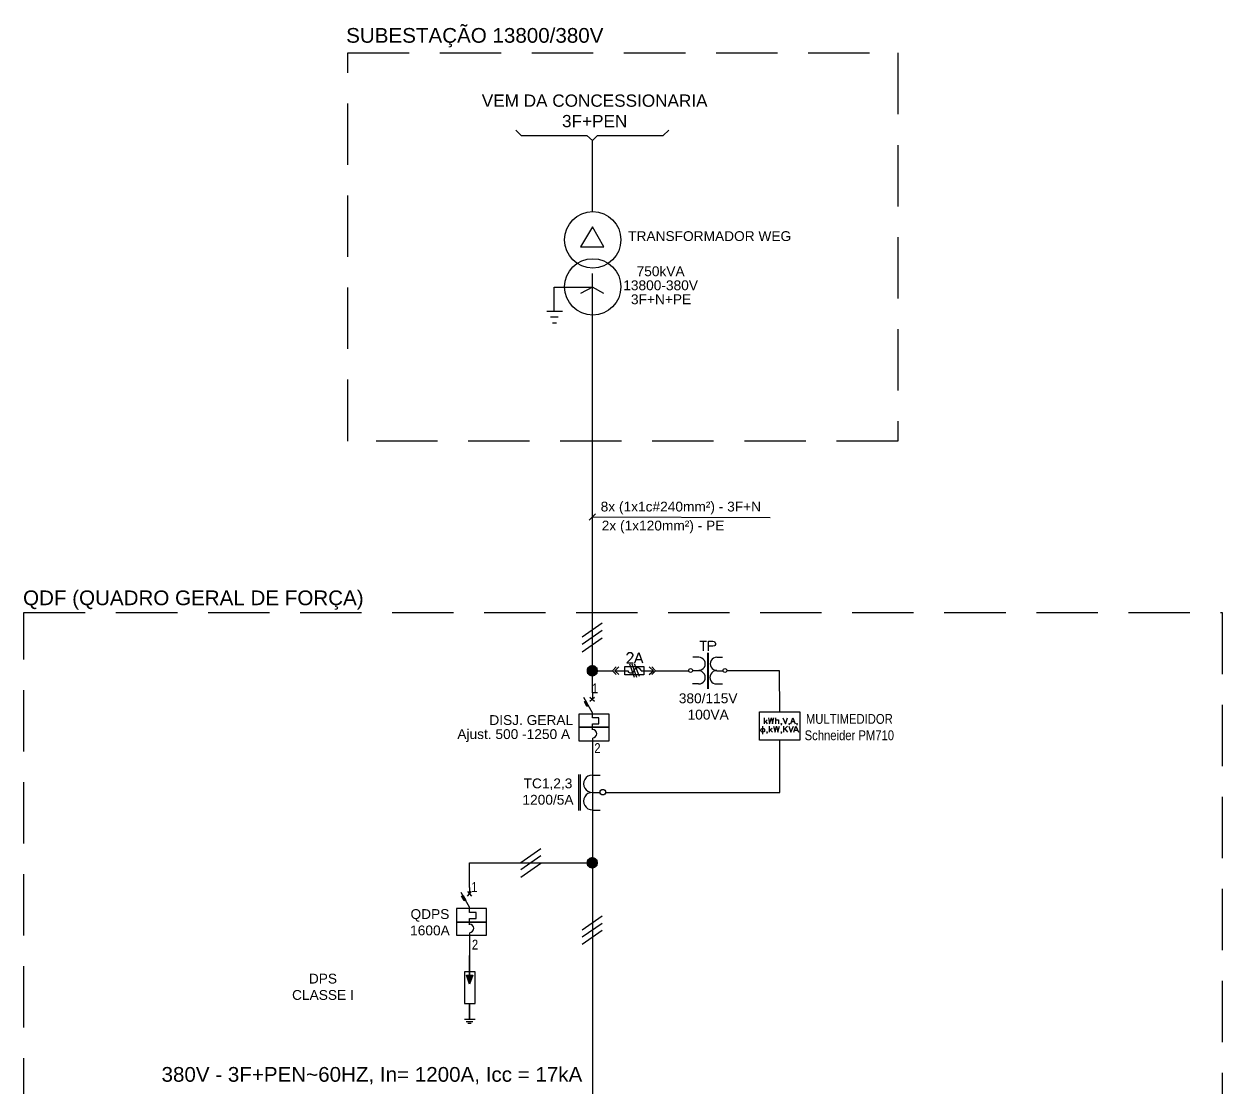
# Model space of a CAD drawing. Extents: x 40 to 807, y 68 to 581.
# Drawn here: x 326.3 to 570.4, y 364.2 to 580.8 of the extents above; entities that cross this region are included whole.
import ezdxf

# ---------------------------------------------------------------- set-up
doc = ezdxf.new("R2010")
doc.units = 0
doc.header["$MEASUREMENT"] = 0
doc.linetypes.add('DASHED2', pattern=[0.375, 0.25, -0.125])
doc.layers.get('0').update_dxf_attribs({"linetype": 'CONTINUOUS'})
for name, color, linetype in [('Elétrico2', 7, 'CONTINUOUS'), ('PDF_.M3G_INTERLIGAÇAO', 1, 'CONTINUOUS'), ('PDF_PDF2_0 z Block objects', 1, 'CONTINUOUS')]:
    doc.layers.add(name, color=color, linetype=linetype)
doc.layers.add('PDF_.M3G_COMPONENTES', color=7, linetype='CONTINUOUS', true_color=0xbababa)
doc.styles.add('Arial Narrow', font='ARIALN.TTF')

msp = doc.modelspace()

# ---------------------------------------------------------------- linework, layer by layer
at = {"color": 3, "linetype": 'DASHED2', "ltscale": 50}
for points in [[(392.29, 574.9), (504.31, 574.9), (504.31, 495.84), (392.29, 495.84)], [(326.3, 460.87), (570.38, 460.87), (570.38, 338.83), (326.3, 338.83)]]:
    msp.add_lwpolyline(points, close=True, dxfattribs=at)
at = {"layer": 'Elétrico2'}
for points in [[(426.49, 559.15), (427.61, 558.12), (441, 558.12), (442.12, 557.08), (443.16, 558.12), (456.55, 558.12), (457.67, 559.15)], [(442.12, 542.48), (442.12, 544.47)], [(444.45, 525.9), (442.12, 527.2), (442.12, 529.96)], [(434.35, 522.27), (434.35, 527.2), (442.12, 527.2), (439.7, 525.9)], [(432.79, 522.27), (435.99, 522.27)], [(435.13, 521.06), (433.57, 521.06)], [(442.12, 519.51), (442.12, 521.5)], [(434.78, 519.85), (434, 519.85)], [(441.43, 479.69), (442.73, 480.98)], [(442.12, 480.38), (478.29, 480.29)], [(440.05, 455.94), (444.11, 458.79)], [(440.05, 454.47), (444.11, 457.32)], [(440.05, 452.92), (444.11, 455.77)], [(463.97, 455.08), (465.36, 455.08)], [(464.66, 455.08), (464.66, 453.09)], [(465.79, 453.09), (465.79, 455.08), (466.65, 455.08), (467, 454.99), (467.08, 454.82), (467.17, 454.65), (467.17, 454.39), (467.08, 454.21), (467, 454.13), (466.65, 454.04), (465.79, 454.04)], [(449.2, 452.23), (449.2, 452.31), (449.29, 452.49), (449.38, 452.57), (449.55, 452.75), (449.98, 452.75), (450.15, 452.57), (450.24, 452.49), (450.33, 452.31), (450.33, 452.14), (450.24, 451.97), (450.07, 451.62), (449.12, 450.67), (450.41, 450.67)], [(450.76, 450.67), (451.54, 452.75), (452.31, 450.67)], [(463.71, 451.8), (462.59, 451.8)], [(465.53, 452.66), (465.53, 445.32)], [(465.7, 452.66), (465.7, 445.32)], [(467.43, 451.8), (468.64, 451.8)], [(446.96, 448.25), (446.18, 449.03), (446.96, 449.81)], [(447.48, 448.25), (446.7, 449.03), (447.48, 449.81)], [(449.64, 450.41), (450.59, 447.74)], [(450.15, 450.41), (451.1, 447.74)], [(450.59, 450.5), (451.62, 447.91)], [(451.1, 451.36), (452.05, 451.36)], [(453.7, 448.25), (454.56, 449.03), (453.7, 449.81)], [(454.21, 448.25), (454.99, 449.03), (454.21, 449.81)], [(446.61, 449.03), (448.69, 449.03), (449.2, 449.03)], [(452.05, 449.03), (452.57, 449.03), (454.47, 449.03)], [(463.71, 449.03), (462.51, 449.03)], [(467.43, 449.03), (468.64, 449.03)], [(442.12, 444.54), (442.12, 443.25)], [(463.71, 446.35), (462.51, 446.35)], [(467.43, 446.35), (468.64, 446.35)], [(442.12, 437.03), (442.12, 437.54), (442.12, 438.24), (443.42, 438.24), (443.42, 439.44), (442.12, 439.44), (442.12, 440.48), (440.39, 443.59)], [(441.6, 442.81), (442.55, 443.68)], [(441.6, 443.68), (442.55, 442.81)], [(477.1, 439.44), (477.1, 438.24)], [(477.97, 439.44), (478.22, 438.24), (478.57, 439.44), (478.83, 438.24), (479.09, 439.44)], [(479.43, 439.44), (479.43, 438.24)], [(480.9, 439.44), (481.42, 438.24), (481.85, 439.44)], [(482.54, 438.24), (482.97, 439.44), (483.41, 438.24)], [(476.84, 436.08), (476.84, 437.72)], [(477.71, 439.01), (477.1, 438.49)], [(477.36, 438.67), (477.71, 438.24)], [(478.14, 437.72), (478.14, 436.51)], [(478.74, 437.29), (478.14, 436.77)], [(478.4, 436.94), (478.83, 436.51)], [(479, 437.72), (479.35, 436.51), (479.61, 437.72), (479.87, 436.51), (480.21, 437.72)], [(479.43, 438.84), (479.61, 439.01), (479.69, 439.01), (479.87, 439.01), (480.04, 439.01), (480.04, 438.84), (480.04, 438.24)], [(480.64, 438.32), (480.56, 438.24), (480.56, 438.32), (480.64, 438.32), (480.64, 438.15), (480.56, 438.06), (480.56, 437.98)], [(481.07, 437.72), (481.07, 436.51)], [(481.85, 437.72), (481.07, 436.94)], [(481.33, 437.2), (481.85, 436.51)], [(482.28, 438.32), (482.2, 438.24), (482.11, 438.32), (482.2, 438.32), (482.28, 438.32), (482.28, 438.15), (482.2, 438.06), (482.11, 437.98)], [(482.11, 437.72), (482.54, 436.51), (483.06, 437.72)], [(482.72, 438.67), (483.23, 438.67)], [(483.15, 436.51), (483.58, 437.72), (484.1, 436.51)], [(483.32, 436.94), (483.92, 436.94)], [(483.84, 438.32), (483.75, 438.24), (483.75, 438.32), (483.84, 438.32), (483.84, 438.15), (483.75, 438.06), (483.75, 437.98)], [(442.12, 435.3), (442.12, 434.78), (442.12, 433.74)], [(477.71, 436.59), (477.62, 436.51), (477.62, 436.59), (477.71, 436.59), (477.71, 436.42), (477.62, 436.34), (477.62, 436.25)], [(480.64, 436.59), (480.56, 436.51), (480.56, 436.59), (480.64, 436.59), (480.64, 436.42), (480.56, 436.34), (480.56, 436.25)], [(439.27, 427.87), (439.27, 420.53)], [(439.62, 427.87), (439.62, 420.53)], [(442.12, 427.79), (443.68, 427.79)], [(442.12, 424.24), (443.68, 424.24)], [(442.12, 420.62), (443.68, 420.62)], [(427.53, 409.99), (431.59, 412.84)], [(427.53, 408.52), (431.59, 411.38)], [(427.53, 406.97), (431.59, 409.82)], [(417.08, 397.3), (417.08, 397.82), (417.08, 398.59), (418.46, 398.59), (418.46, 399.8), (417.08, 399.8), (417.08, 400.84), (415.35, 403.86)], [(416.64, 403.08), (417.51, 404.03)], [(416.64, 404.03), (417.51, 403.08)], [(417.08, 404.9), (417.08, 403.52)], [(440.05, 396.26), (444.11, 399.11)], [(417.08, 395.66), (417.08, 395.14), (417.08, 394.01)], [(440.05, 394.79), (444.11, 397.64)], [(440.05, 393.32), (444.11, 396.17)], [(417.08, 394.01), (417.08, 389.09)], [(416.04, 378.04), (418.2, 378.04)], [(416.38, 377.6), (417.77, 377.6)], [(416.73, 377.26), (417.42, 377.26)]]:
    msp.add_lwpolyline(points, dxfattribs=at)
for points in [[(442.12, 539.46), (439.7, 535.4), (444.45, 535.4)], [(452.57, 448.17), (448.69, 448.17), (448.69, 449.9), (452.57, 449.9)], [(440.48, 442.73), (440.74, 442.9), (441.26, 441.95), (441, 441.78)], [(439.36, 437.54), (445.49, 437.54), (445.49, 440.22), (439.36, 440.22)], [(484.36, 434.87), (476.15, 434.87), (476.15, 440.65), (484.36, 440.65)], [(439.36, 434.78), (445.49, 434.78), (445.49, 437.54), (439.36, 437.54)], [(476.76, 436.51), (476.58, 436.59), (476.5, 436.68), (476.41, 436.85), (476.41, 436.94), (476.5, 437.11), (476.58, 437.29), (476.76, 437.29), (476.84, 437.29), (477.02, 437.29), (477.19, 437.11), (477.19, 436.94), (477.19, 436.85), (477.19, 436.68), (477.02, 436.59), (476.84, 436.51)], [(415.43, 403.08), (415.78, 403.26), (416.3, 402.31), (415.95, 402.13)], [(414.4, 397.82), (420.53, 397.82), (420.53, 400.58), (414.4, 400.58)], [(414.4, 395.14), (420.53, 395.14), (420.53, 397.82), (414.4, 397.82)], [(416.04, 381.23), (418.2, 381.23), (418.2, 387.71), (416.04, 387.71)], [(416.04, 381.23), (418.2, 381.23), (418.2, 387.71), (416.04, 387.71)], [(416.04, 381.23), (418.2, 381.23), (418.2, 387.71), (416.04, 387.71)], [(416.04, 381.23), (418.2, 381.23), (418.2, 387.71), (416.04, 387.71)], [(416.47, 387.02), (417.77, 387.02), (417.08, 385.21)], [(416.47, 387.02), (417.77, 387.02), (417.08, 385.21)], [(416.47, 387.02), (417.77, 387.02), (417.08, 385.21)], [(416.47, 387.02), (417.77, 387.02), (417.08, 385.21)], [(417.08, 385.29), (417.08, 387.71)], [(417.08, 385.29), (417.08, 387.71)], [(417.08, 378.04), (417.08, 381.23)], [(417.08, 378.04), (417.08, 381.23)]]:
    msp.add_lwpolyline(points, close=True, dxfattribs=at)
msp.add_lwpolyline([(442.07, 427.79, 1.000037), (442.09, 424.24, 1.006638), (442.1, 420.7)], format="xyb", dxfattribs=at)
for centre, radius in [((442.17, 536.83), 5.74), ((442.17, 527.24), 5.74), ((462.12, 449.08), 0.389), ((469.11, 449.08), 0.389), ((444.24, 424.29), 0.561)]:
    msp.add_circle(centre, radius, dxfattribs=at)
for centre, radius, start, end in [((463.76, 450.46), 1.34, 269.9994, 90.0006), ((467.47, 450.46), 1.34, 89.9994, 270.0006), ((449.94, 449.33), 0.734, 195.2588, 344.8359), ((451.32, 448.9), 0.734, 14.9549, 164.8584), ((463.76, 447.69), 1.34, 269.4255, 90.1866), ((467.39, 447.69), 1.34, 89.8134, 270.5745), ((442.17, 436.21), 0.821, 270.001, 89.999), ((417.12, 396.56), 0.821, 270.001, 89.999)]:
    msp.add_arc(centre, radius, start, end, dxfattribs=at)
for points in [[(440.74, 442.9), (440.83, 442.73), (440.48, 442.73)], [(440.48, 442.73), (440.91, 441.95), (441.26, 441.95)], [(440.48, 442.73), (440.83, 442.73), (441.26, 441.95)], [(440.91, 441.95), (441.26, 441.95), (441, 441.78)], [(415.78, 403.26), (415.87, 403.08), (415.43, 403.08)], [(415.43, 403.08), (415.87, 402.31), (416.3, 402.31)], [(415.43, 403.08), (415.87, 403.08), (416.3, 402.31)], [(415.87, 402.31), (416.3, 402.31), (415.95, 402.13)], [(416.47, 387.02), (417.77, 387.02), (417.08, 385.21)], [(416.47, 387.02), (417.77, 387.02), (417.08, 385.21)], [(416.47, 387.02), (417.77, 387.02), (417.08, 385.21)], [(416.47, 387.02), (417.77, 387.02), (417.08, 385.21)]]:
    msp.add_solid(points, dxfattribs=at)
at = {"layer": 'PDF_.M3G_COMPONENTES', "linetype": 'Continuous', "lineweight": 25}
msp.add_lwpolyline([(417.08, 387.02), (417.08, 390.99)], close=True, dxfattribs=at)
msp.add_lwpolyline([(417.08, 387.02), (417.08, 390.99)], close=True, dxfattribs=at)
at = {"layer": 'PDF_.M3G_INTERLIGAÇAO', "linetype": 'Continuous', "lineweight": 25}
for points in [[(442.12, 544.47), (442.12, 557.08)], [(442.12, 444.54), (442.12, 528.58)], [(442.47, 449.03), (446.18, 449.03)], [(454.99, 449.03), (461.73, 449.03)], [(480.3, 440.65), (480.21, 449.03), (469.41, 449.03)], [(444.71, 424.24), (480.3, 424.24), (480.3, 434.87)], [(442.12, 433.74), (442.12, 358)], [(417.08, 404.9), (417.08, 409.91), (442.12, 409.91)]]:
    msp.add_lwpolyline(points, dxfattribs=at)
at = {"layer": 'PDF_.M3G_INTERLIGAÇAO', "linetype": 'Continuous', "transparency": 33554559}
for points in [[(442.12, 449.03), (441, 449.64), (440.91, 449.03)], [(441.52, 450.07), (442.12, 449.03), (441, 449.64)], [(442.12, 450.24), (441.52, 450.07), (442.12, 449.03)], [(442.12, 449.03), (442.64, 450.07), (442.12, 450.24)], [(443.16, 449.64), (442.12, 449.03), (442.64, 450.07)], [(443.25, 449.03), (443.16, 449.64), (442.12, 449.03)], [(440.91, 449.03), (441, 448.43), (442.12, 449.03)], [(441, 448.43), (442.12, 449.03), (441.52, 448)], [(442.12, 449.03), (441.52, 448), (442.12, 447.82)], [(442.12, 447.82), (442.64, 448), (442.12, 449.03)], [(442.64, 448), (442.12, 449.03), (443.16, 448.43)], [(442.12, 449.03), (443.16, 448.43), (443.25, 449.03)], [(442.12, 409.91), (441, 410.51), (440.91, 409.91)], [(441.52, 410.94), (442.12, 409.91), (441, 410.51)], [(442.12, 411.12), (441.52, 410.94), (442.12, 409.91)], [(442.12, 409.91), (442.64, 410.94), (442.12, 411.12)], [(443.16, 410.51), (442.12, 409.91), (442.64, 410.94)], [(443.25, 409.91), (443.16, 410.51), (442.12, 409.91)], [(440.91, 409.91), (441, 409.3), (442.12, 409.91)], [(441, 409.3), (442.12, 409.91), (441.52, 408.87)], [(442.12, 409.91), (441.52, 408.87), (442.12, 408.7)], [(442.12, 408.7), (442.64, 408.87), (442.12, 409.91)], [(442.64, 408.87), (442.12, 409.91), (443.16, 409.3)], [(442.12, 409.91), (443.16, 409.3), (443.25, 409.91)]]:
    msp.add_solid(points, dxfattribs=at)
at = {"layer": 'PDF_PDF2_0 z Block objects', "linetype": 'Continuous', "lineweight": 25}
msp.add_circle((442.17, 449.08), 0.389, dxfattribs=at)

# ---------------------------------------------------------------- texts
at = {"layer": 'Elétrico2', "attachment_point": 8, "style": 'Arial Narrow'}
for s, insert, char_height, width in [('{\\fArial|b0|i0|c0|p34;SUBESTAÇÃO 13800/380V}', (418.15, 576.06), 3, 54.7581), ('{\\fArial|b0|i0|c0|p34;VEM DA CONCESSIONARIA \\P3F+PEN}', (442.57, 559.74), 2.5, 54.7581), ('{\\fArial|b0|i0|c0|p34;TRANSFORMADOR WEG}', (466, 536.56), 2, 54.7581), ('{\\fArial|b0|i0|c0|p34;750kVA}', (456, 529.39), 2, 54.7581), ('{\\fArial|b0|i0|c0|p34;13800-380V}', (456, 526.54), 2, 54.7581), ('{\\fArial|b0|i0|c0|p34;3F+N+PE}', (456.09, 523.69), 2, 54.7581), ('\\pt12;{\\fArial|b0|i0|c0|p34;8x (1x1c#240mm²) - 3F+N}', (460.13, 480.88), 2, 54.7581), ('{\\fArial|b0|i0|c0|p34;2x (1x120mm²) - PE}', (456.5, 477.01), 2, 54.7581), ('{\\fArial|b0|i0|c0|p34;QDF (QUADRO GERAL DE FORÇA)}', (360.81, 461.47), 3, 85.934), ('1', (442.66, 444.46), 2, 54.7581), ('\\A1;{\\fArial|b0|i0|c0|p34;380/115V\\P100VA }', (465.69, 439.06), 2, 54.7581), ('{\\fArial|b0|i0|c0|p34;DISJ. GERAL}', (429.65, 437.96), 2, 54.7581), ('MULTIMEDIDOR\\PSchneider PM710', (494.45, 434.86), 2, 54.7581), ('\\pt28;{\\fArial|b0|i0|c0|p34;Ajust. 500 -1250 A}', (426.08, 434.52), 2, 54.7581), ('2', (443.13, 432.27), 2, 54.7581), ('{\\fArial|b0|i0|c0|p34;TC1,2,3\\P1200/5A}', (433.06, 421.72), 2, 54.7581), ('1', (418.05, 403.97), 2, 7.5818), ('{\\fArial|b0|i0|c0|p34;QDPS\\P1600A}', (409.01, 395.1), 2, 7.5818), ('2', (418.19, 392.24), 2, 7.5818), ('{\\fArial|b0|i0|c0|p34;DPS\\PCLASSE I}', (387.21, 381.95), 2, 54.7581), ('{\\fArial|b0|i0|c0|p34;380V - 3F+PEN~60HZ, In= 1200A, Icc = 17kA}', (397.19, 364.74), 3, 85.934)]:
    msp.add_mtext(s, dxfattribs=dict(at, insert=insert, char_height=char_height, width=width))

doc.saveas('drawing.dxf')
